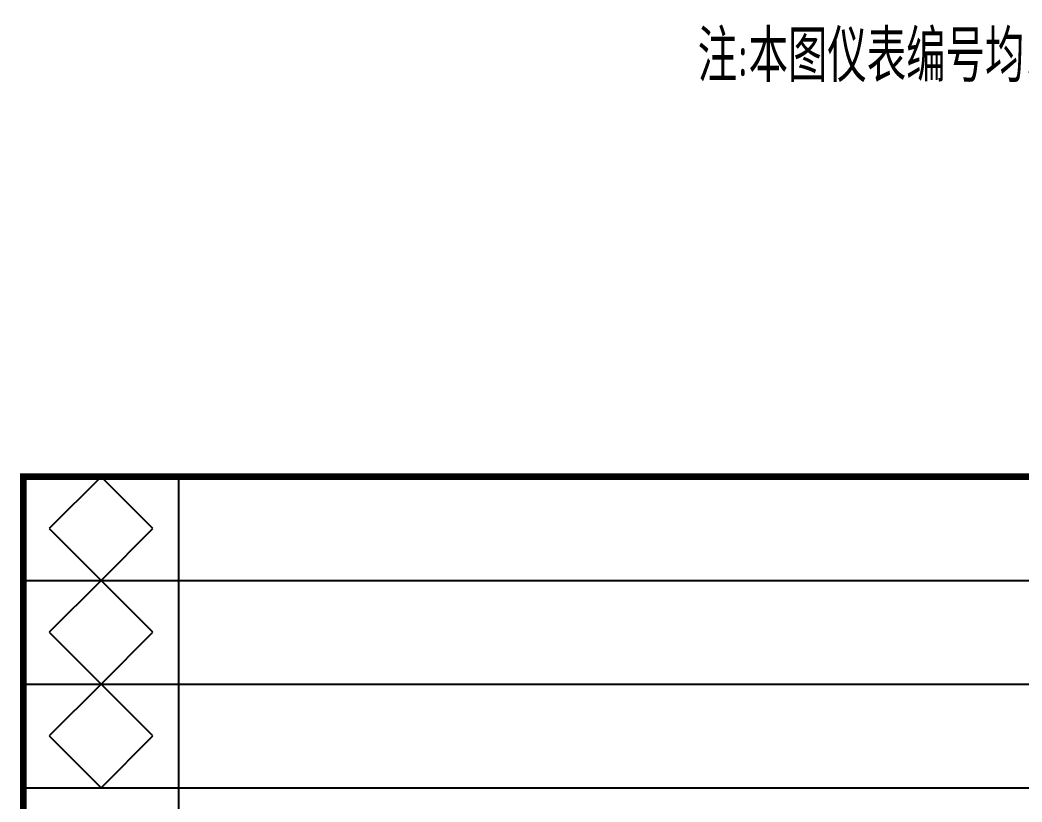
# Model space of a CAD drawing. Extents: x 24843 to 27502, y -10108 to -7552.
# Drawn here: x 27271.1 to 27348.4, y -10031 to -9970.7 of the extents above; entities that cross this region are included whole.
import ezdxf

# ---------------------------------------------------------------- set-up
doc = ezdxf.new("R2010")
doc.units = 0
doc.layers.get('0').update_dxf_attribs({"linetype": 'CONTINUOUS'})
doc.layers.add('INST', color=4, linetype='CONTINUOUS')
doc.styles.add('INST', font='ascii.shx', dxfattribs={"width": 0.8, "bigfont": 'lytxt.shx'})

msp = doc.modelspace()

# ---------------------------------------------------------------- linework, layer by layer
for p, q in [((27277.357, -10005.915), (27273.357, -10009.915)), ((27281.357, -10009.915), (27277.357, -10005.915)), ((27283.357, -10078.986), (27283.357, -10005.915)), ((27273.357, -10009.915), (27277.357, -10013.915)), ((27277.357, -10013.915), (27281.357, -10009.915)), ((27271.357, -10013.915), (27451.357, -10013.915)), ((27277.357, -10013.915), (27273.357, -10017.915)), ((27281.357, -10017.915), (27277.357, -10013.915)), ((27273.357, -10017.915), (27277.357, -10021.915)), ((27277.357, -10021.915), (27281.357, -10017.915)), ((27271.357, -10021.915), (27451.357, -10021.915)), ((27277.357, -10021.915), (27273.357, -10025.915)), ((27281.357, -10025.915), (27277.357, -10021.915)), ((27273.357, -10025.915), (27277.357, -10029.915)), ((27277.357, -10029.915), (27281.357, -10025.915)), ((27271.357, -10029.915), (27451.357, -10029.915))]:
    msp.add_line(p, q)
at = {"const_width": 0.5}
msp.add_lwpolyline([(27271.357, -10097.915), (27271.357, -10005.915), (27451.357, -10005.915)], dxfattribs=at)

# ---------------------------------------------------------------- texts
at = {"layer": 'INST', "style": 'INST', "width": 0.8}
msp.add_text(' 注:本图仪表编号均以"31000-"为前缀.', height=4, dxfattribs=at).set_placement((27321.667, -9975.459))

doc.saveas('drawing.dxf')
